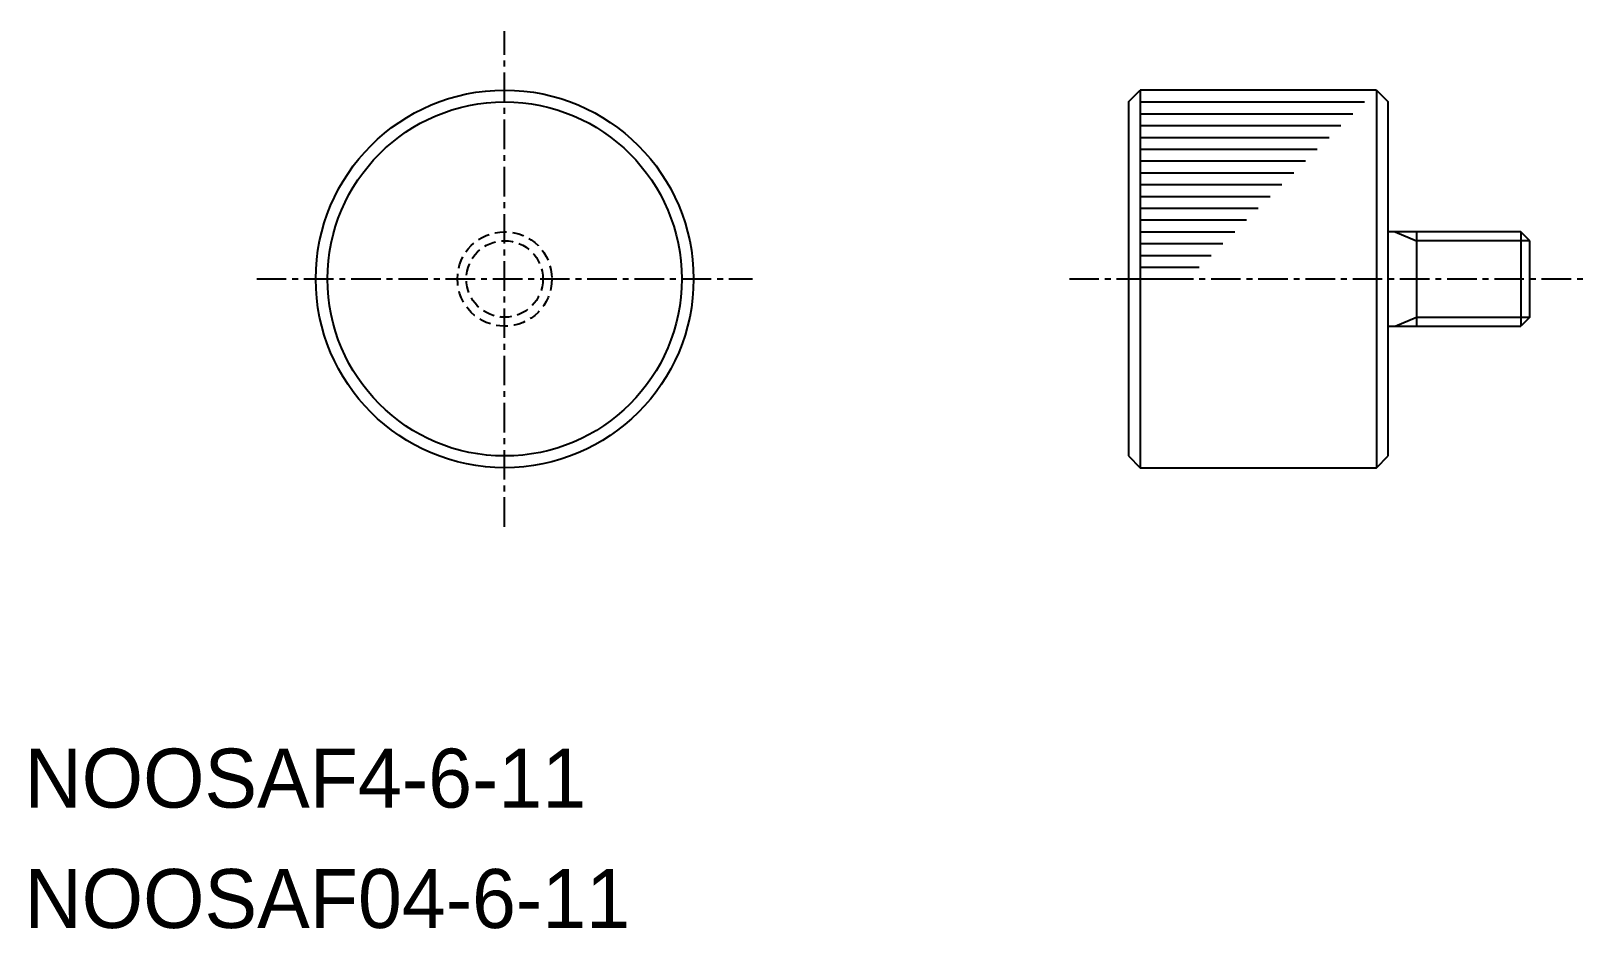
# Model space of a CAD drawing. Extents: x 0.3 to 66.2, y 0 to 38.
import ezdxf

# ---------------------------------------------------------------- set-up
doc = ezdxf.new("R2010")
doc.units = 0
doc.linetypes.add('CENTER', pattern=[2, 1.25, -0.25, 0.25, -0.25])
doc.linetypes.add('DASHED', pattern=[0.75, 0.5, -0.25])
doc.layers.get('0').update_dxf_attribs({"linetype": 'CONTINUOUS'})
doc.layers.add('CENTER', color=1, linetype='CENTER')

msp = doc.modelspace()

# ---------------------------------------------------------------- linework, layer by layer
at = {"color": 7, "linetype": 'CONTINUOUS'}
for p, q in [((46.75, 35), (47.25, 35.5)), ((46.75, 35), (46.75, 20)), ((47.25, 35.5), (47.25, 19.5)), ((57.25, 35.5), (47.25, 35.5)), ((47.25, 35), (56.75, 35)), ((57.25, 35.5), (57.25, 19.5)), ((57.25, 35.5), (57.75, 35)), ((57.75, 20), (57.75, 35)), ((47.25, 34.5), (56.25, 34.5)), ((47.25, 34), (55.75, 34)), ((47.25, 33.5), (55.25, 33.5)), ((47.25, 33), (54.75, 33)), ((47.25, 32.5), (54.25, 32.5)), ((47.25, 32), (53.75, 32)), ((47.25, 31.5), (53.25, 31.5)), ((47.25, 31), (52.75, 31)), ((47.25, 30.5), (52.25, 30.5)), ((47.25, 30), (51.75, 30)), ((47.25, 29.5), (51.25, 29.5)), ((63.371, 29.5), (57.75, 29.5)), ((58.95, 29.5), (58.95, 25.5)), ((63.75, 29.121), (63.371, 29.5)), ((63.371, 29.5), (63.371, 25.5)), ((63.75, 25.879), (63.75, 29.121)), ((47.25, 29), (50.75, 29)), ((47.25, 28.5), (50.25, 28.5)), ((47.25, 28), (49.75, 28)), ((47.25, 27.5), (49.25, 27.5)), ((63.75, 25.879), (63.371, 25.5)), ((57.75, 25.5), (63.371, 25.5)), ((46.75, 20), (47.25, 19.5)), ((57.25, 19.5), (57.75, 20)), ((47.25, 19.5), (57.25, 19.5))]:
    msp.add_line(p, q, dxfattribs=at)
at = {"color": 3, "linetype": 'CONTINUOUS'}
for p, q in [((58.041, 29.5), (58.95, 29.121)), ((63.75, 29.121), (58.95, 29.121)), ((58.041, 25.5), (58.95, 25.879)), ((58.95, 25.879), (63.75, 25.879))]:
    msp.add_line(p, q, dxfattribs=at)
at = {"color": 7, "linetype": 'CONTINUOUS'}
for radius in [8, 7.5]:
    msp.add_circle((20.329, 27.5), radius, dxfattribs=at)
at = {"color": 3, "linetype": 'DASHED'}
for radius in [2, 1.621]:
    msp.add_circle((20.329, 27.5), radius, dxfattribs=at)
at = {"layer": 'CENTER', "color": 1, "linetype": 'CENTER'}
for p, q in [((20.329, 17), (20.329, 38)), ((9.829, 27.5), (30.829, 27.5)), ((44.25, 27.5), (66.25, 27.5))]:
    msp.add_line(p, q, dxfattribs=at)

# ---------------------------------------------------------------- texts
at = {"color": 7, "linetype": 'CONTINUOUS'}
for s, p in [('NOOSAF4-6-11', (0, 5.101)), ('NOOSAF04-6-11', (0, 0))]:
    msp.add_text(s, height=2.5, dxfattribs=at).set_placement(p)

doc.saveas('drawing.dxf')
